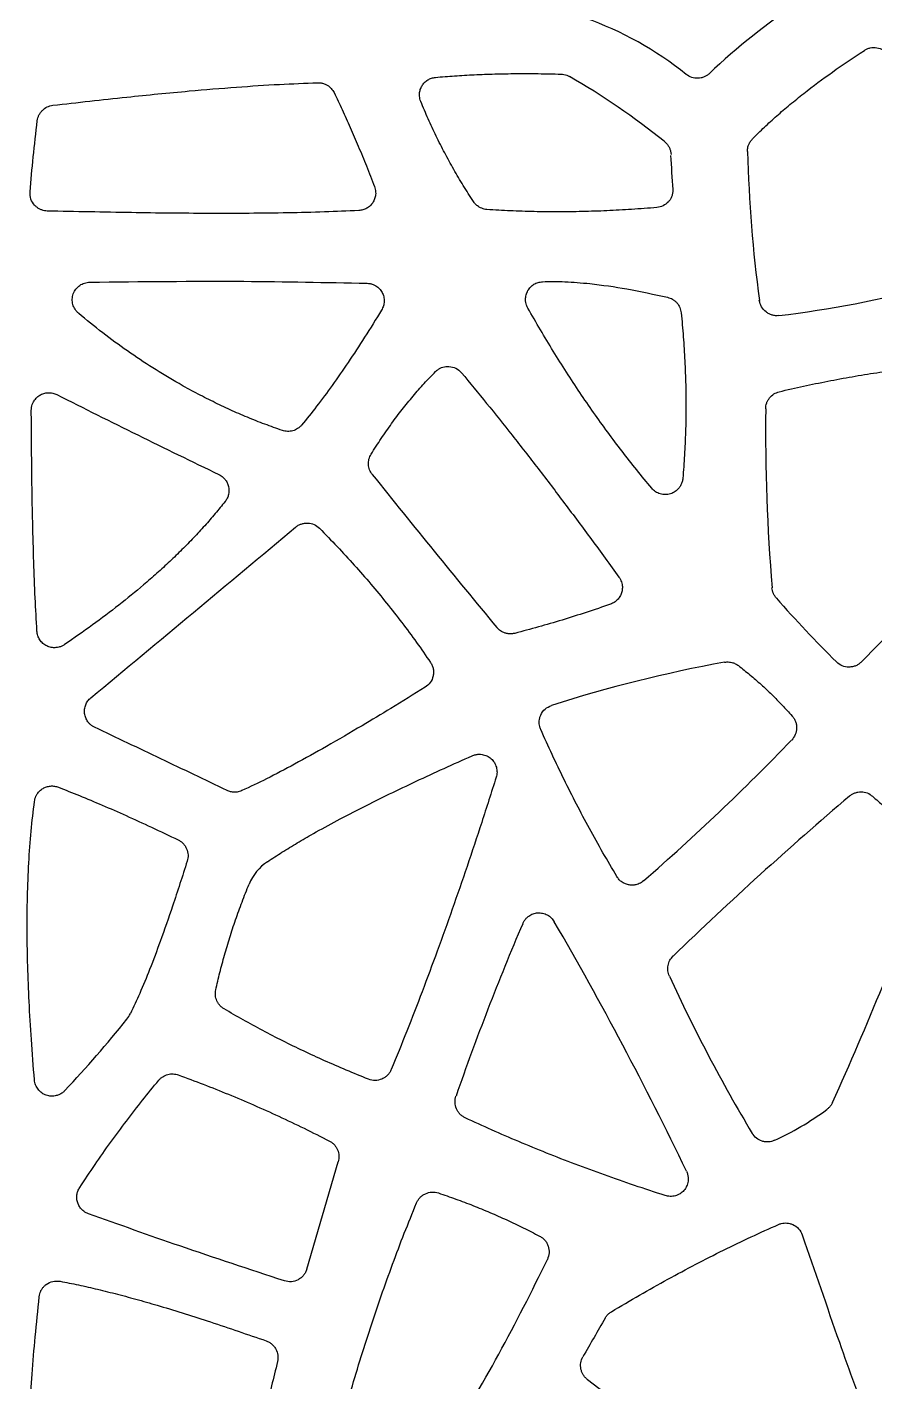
# Model space of a CAD drawing. Header units: millimetres. Extents: x -4 to 83, y 1 to 134.
# Drawn here: x 0.04 to 14.38, y 53.73 to 76.65 of the extents above; entities that cross this region are included whole.
import ezdxf

# ---------------------------------------------------------------- set-up
doc = ezdxf.new("R2010")
doc.units = ezdxf.units.MM

msp = doc.modelspace()

# ---------------------------------------------------------------- linework, layer by layer
at = {"color": 7, "linetype": 'Continuous', "lineweight": 25}
msp.add_line((4.776, 55.637), (5.308, 57.453), dxfattribs=at)
for centre, radius, start, end in [((7.543, 71.315), 5.817, 51.1427, 89.7809), ((2.594, 64.411), 13.185, 51.3974, 59.8434), ((36.334, 75.191), 24.113, 181.5485, 187.5478), ((-168.642, 62.883), 179.949, 3.50918, 3.69378), ((10.434, 90.835), 19.211, 276.9603, 284.7319), ((45.159, 69.82), 32.623, 179.3484, 184.6759), ((147.564, 182.28), 181.351, 218.62479, 219.679), ((-40.658, 119.513), 76.67, 315.64188, 318.70932), ((30.363, 82.59), 23.555, 221.4854, 225.0939), ((16.092, 42.663), 23.625, 100.3672, 107.6873), ((-15.324, 91.843), 39.292, 311.036, 316.0759), ((54.746, 15.684), 62.956, 130.38527, 134.04993), ((4.569, 61.835), 0.831, 123.4988, 157.7901), ((-35.079, 80.567), 53.527, 335.6016, 340.2027), ((50.466, 43.55), 45.703, 156.9016, 160.8223), ((-43.727, 30.885), 60.943, 25.68126, 30.1706), ((35.384, 71.774), 26.908, 204.5497, 210.9558), ((-14.255, 72.681), 20.491, 316.8108, 321.2757), ((1.329, 60.186), 0.516, 321.2206, 333.723), ((-22.99, 71.135), 35.335, 328.4428, 334.28), ((168.287, -36.492), 182.885, 150.05149, 150.2882), ((40.665, 94.459), 51.24, 232.5731, 236.8706)]:
    msp.add_arc(centre, radius, start, end, dxfattribs=at)
for points in [[(13.066, 77.053), (12.56, 76.701), (12.058, 76.311), (11.585, 75.861)], [(12.69, 57.815), (12.983, 57.949), (13.28, 58.123), (13.573, 58.338)]]:
    msp.add_open_spline(points, degree=3, dxfattribs=at)
for points, knots in [([(12.316, 74.758), (12.382, 74.823), (12.515, 74.955), (12.726, 75.146), (12.948, 75.337), (13.259, 75.588), (13.675, 75.899), (14.024, 76.132), (14.206, 76.252)], [0, 0, 0, 0, 0.114865, 0.232853, 0.35408, 0.47865, 0.729183, 1, 1, 1, 1]), ([(14.206, 76.252), (14.222, 76.262), (14.254, 76.28), (14.306, 76.296), (14.362, 76.302), (14.435, 76.296), (14.527, 76.267), (14.578, 76.214), (14.604, 76.187)], [0, 0, 0, 0, 0.126484, 0.249149, 0.372494, 0.500948, 0.750447, 1, 1, 1, 1]), ([(6.953, 75.796), (7.06, 75.805), (7.279, 75.823), (7.613, 75.842), (7.961, 75.855), (8.321, 75.86), (8.694, 75.86), (8.947, 75.854), (9.075, 75.851)], [0, 0, 0, 0, 0.152016, 0.309799, 0.473425, 0.642961, 0.818468, 1, 1, 1, 1]), ([(11.585, 75.861), (11.571, 75.849), (11.544, 75.826), (11.497, 75.801), (11.445, 75.785), (11.374, 75.776), (11.282, 75.786), (11.223, 75.825), (11.193, 75.845)], [0, 0, 0, 0, 0.126964, 0.250268, 0.374192, 0.502952, 0.751318, 1, 1, 1, 1]), ([(0.48, 75.323), (0.896, 75.37), (1.665, 75.458), (2.701, 75.56), (3.562, 75.63), (4.287, 75.679), (4.744, 75.696), (4.959, 75.704)], [0, 0, 0, 0, 0.279817, 0.515851, 0.694909, 0.856272, 1, 1, 1, 1]), ([(4.959, 75.704), (4.978, 75.704), (5.016, 75.703), (5.071, 75.688), (5.131, 75.659), (5.192, 75.611), (5.222, 75.562), (5.236, 75.537)], [0, 0, 0, 0, 0.166835, 0.331572, 0.500419, 0.749894, 1, 1, 1, 1]), ([(6.704, 75.385), (6.698, 75.4), (6.688, 75.429), (6.681, 75.475), (6.681, 75.53), (6.693, 75.591), (6.722, 75.655), (6.766, 75.711), (6.82, 75.754), (6.884, 75.785), (6.93, 75.792), (6.953, 75.796)], [0, 0, 0, 0, 0.084319, 0.166931, 0.249906, 0.375771, 0.502644, 0.624673, 0.752144, 0.874401, 1, 1, 1, 1]), ([(9.075, 75.851), (9.092, 75.85), (9.125, 75.848), (9.173, 75.834), (9.202, 75.819), (9.217, 75.811)], [0, 0, 0, 0, 0.334885, 0.665064, 1, 1, 1, 1]), ([(5.236, 75.537), (5.282, 75.442), (5.376, 75.247), (5.513, 74.945), (5.649, 74.627), (5.786, 74.293), (5.875, 74.064), (5.92, 73.948)], [0, 0, 0, 0, 0.183365, 0.374979, 0.574915, 0.783237, 1, 1, 1, 1]), ([(0.217, 75.062), (0.22, 75.078), (0.226, 75.111), (0.244, 75.157), (0.27, 75.2), (0.313, 75.25), (0.381, 75.302), (0.447, 75.316), (0.48, 75.323)], [0, 0, 0, 0, 0.125995, 0.249038, 0.372734, 0.500634, 0.750384, 1, 1, 1, 1]), ([(7.593, 73.695), (7.536, 73.785), (7.421, 73.964), (7.259, 74.239), (7.106, 74.518), (6.963, 74.802), (6.827, 75.091), (6.745, 75.287), (6.704, 75.385)], [0, 0, 0, 0, 0.166948, 0.333559, 0.5, 0.666441, 0.833052, 1, 1, 1, 1]), ([(0.095, 73.857), (0.112, 74.055), (0.146, 74.457), (0.193, 74.858), (0.217, 75.062)], [0, 0, 0, 0, 0.490374, 1, 1, 1, 1]), ([(10.82, 74.714), (10.833, 74.703), (10.86, 74.68), (10.891, 74.639), (10.915, 74.594), (10.931, 74.544), (10.934, 74.51), (10.936, 74.492)], [0, 0, 0, 0, 0.206685, 0.404196, 0.598266, 0.794932, 1, 1, 1, 1]), ([(12.229, 74.539), (12.229, 74.553), (12.23, 74.579), (12.237, 74.619), (12.252, 74.664), (12.276, 74.713), (12.303, 74.743), (12.316, 74.758)], [0, 0, 0, 0, 0.16617, 0.331927, 0.500326, 0.749951, 1, 1, 1, 1]), ([(0.386, 73.535), (0.37, 73.536), (0.337, 73.538), (0.291, 73.551), (0.247, 73.571), (0.207, 73.599), (0.154, 73.649), (0.098, 73.735), (0.096, 73.817), (0.095, 73.857)], [0, 0, 0, 0, 0.102066, 0.200466, 0.297966, 0.397409, 0.501478, 0.750765, 1, 1, 1, 1]), ([(5.92, 73.948), (5.926, 73.932), (5.936, 73.903), (5.941, 73.856), (5.94, 73.801), (5.926, 73.739), (5.894, 73.675), (5.848, 73.62), (5.791, 73.579), (5.726, 73.55), (5.679, 73.545), (5.655, 73.542)], [0, 0, 0, 0, 0.084242, 0.166632, 0.249277, 0.375407, 0.502603, 0.624431, 0.751825, 0.874288, 1, 1, 1, 1]), ([(10.965, 73.897), (10.965, 73.877), (10.965, 73.84), (10.952, 73.785), (10.928, 73.735), (10.882, 73.676), (10.807, 73.615), (10.733, 73.601), (10.696, 73.594)], [0, 0, 0, 0, 0.128811, 0.25179, 0.374092, 0.500955, 0.750186, 1, 1, 1, 1]), ([(7.823, 73.56), (7.808, 73.562), (7.778, 73.566), (7.734, 73.58), (7.685, 73.603), (7.635, 73.64), (7.607, 73.677), (7.593, 73.695)], [0, 0, 0, 0, 0.16623, 0.331612, 0.500132, 0.749971, 1, 1, 1, 1]), ([(10.696, 73.594), (10.554, 73.583), (10.272, 73.56), (9.852, 73.538), (9.436, 73.524), (9.026, 73.519), (8.62, 73.523), (8.22, 73.536), (7.955, 73.552), (7.823, 73.56)], [0, 0, 0, 0, 0.148402, 0.294846, 0.439395, 0.582115, 0.723074, 0.862344, 1, 1, 1, 1]), ([(5.655, 73.542), (5.462, 73.534), (5.062, 73.517), (4.443, 73.502), (3.785, 73.494), (2.903, 73.493), (1.766, 73.505), (0.861, 73.525), (0.386, 73.535)], [0, 0, 0, 0, 0.110179, 0.227713, 0.352622, 0.484922, 0.729677, 1, 1, 1, 1]), ([(0.917, 71.804), (0.905, 71.814), (0.883, 71.835), (0.855, 71.872), (0.833, 71.912), (0.813, 71.969), (0.803, 72.046), (0.821, 72.137), (0.865, 72.218), (0.933, 72.28), (1.015, 72.322), (1.075, 72.328), (1.106, 72.331)], [0, 0, 0, 0, 0.063643, 0.125992, 0.188484, 0.252544, 0.376897, 0.503415, 0.626237, 0.752372, 0.875051, 1, 1, 1, 1]), ([(1.106, 72.331), (1.974, 72.341), (3.537, 72.359), (5.099, 72.327), (5.794, 72.313)], [0, 0, 0, 0, 0.555337, 1, 1, 1, 1]), ([(5.794, 72.313), (5.812, 72.312), (5.846, 72.309), (5.896, 72.294), (5.951, 72.267), (6.006, 72.222), (6.052, 72.159), (6.08, 72.084), (6.087, 72.007), (6.077, 71.928), (6.053, 71.883), (6.041, 71.859)], [0, 0, 0, 0, 0.084504, 0.166656, 0.249043, 0.37592, 0.503211, 0.624747, 0.752636, 0.874444, 1, 1, 1, 1]), ([(8.515, 71.893), (8.507, 71.909), (8.492, 71.939), (8.479, 71.988), (8.474, 72.048), (8.483, 72.116), (8.511, 72.188), (8.557, 72.25), (8.616, 72.297), (8.687, 72.33), (8.737, 72.336), (8.763, 72.339)], [0, 0, 0, 0, 0.084497, 0.166584, 0.248749, 0.37542, 0.503098, 0.623481, 0.750011, 0.873518, 1, 1, 1, 1]), ([(8.763, 72.339), (8.825, 72.34), (8.951, 72.344), (9.146, 72.339), (9.351, 72.327), (9.702, 72.294), (10.214, 72.22), (10.649, 72.125), (10.878, 72.075)], [0, 0, 0, 0, 0.086403, 0.177616, 0.273776, 0.375002, 0.671282, 1, 1, 1, 1]), ([(10.878, 72.075), (10.893, 72.071), (10.923, 72.063), (10.964, 72.042), (11.002, 72.015), (11.046, 71.972), (11.091, 71.906), (11.102, 71.845), (11.108, 71.814)], [0, 0, 0, 0, 0.125838, 0.249162, 0.373084, 0.500668, 0.750134, 1, 1, 1, 1]), ([(12.762, 71.766), (12.742, 71.765), (12.704, 71.762), (12.646, 71.772), (12.592, 71.794), (12.527, 71.836), (12.457, 71.909), (12.438, 71.985), (12.429, 72.024)], [0, 0, 0, 0, 0.126722, 0.249141, 0.372274, 0.501058, 0.750575, 1, 1, 1, 1]), ([(4.362, 69.823), (4.263, 69.858), (4.064, 69.927), (3.77, 70.044), (3.478, 70.171), (3.188, 70.309), (2.899, 70.456), (2.558, 70.644), (2.169, 70.877), (1.739, 71.165), (1.319, 71.472), (1.051, 71.693), (0.917, 71.804)], [0, 0, 0, 0, 0.078654, 0.15779, 0.237492, 0.31784, 0.398914, 0.48079, 0.609847, 0.739216, 0.869175, 1, 1, 1, 1]), ([(6.041, 71.859), (5.946, 71.705), (5.762, 71.407), (5.483, 70.982), (5.212, 70.592), (4.951, 70.238), (4.773, 70.019), (4.687, 69.914)], [0, 0, 0, 0, 0.228948, 0.443268, 0.643096, 0.828603, 1, 1, 1, 1]), ([(10.609, 68.846), (10.524, 68.949), (10.353, 69.154), (10.106, 69.471), (9.863, 69.794), (9.625, 70.126), (9.392, 70.464), (9.165, 70.81), (8.943, 71.164), (8.725, 71.525), (8.585, 71.77), (8.515, 71.893)], [0, 0, 0, 0, 0.107816, 0.216341, 0.325626, 0.435721, 0.546673, 0.658532, 0.771342, 0.88515, 1, 1, 1, 1]), ([(11.108, 71.814), (11.12, 71.678), (11.146, 71.407), (11.171, 71.002), (11.186, 70.598), (11.19, 70.198), (11.183, 69.801), (11.166, 69.406), (11.146, 69.144), (11.135, 69.013)], [0, 0, 0, 0, 0.146122, 0.290989, 0.4347, 0.577353, 0.719051, 0.859898, 1, 1, 1, 1]), ([(5.864, 69.422), (5.92, 69.511), (6.032, 69.686), (6.208, 69.939), (6.387, 70.178), (6.571, 70.404), (6.758, 70.618), (6.888, 70.752), (6.953, 70.818)], [0, 0, 0, 0, 0.178021, 0.351196, 0.51974, 0.683884, 0.84388, 1, 1, 1, 1]), ([(6.953, 70.818), (6.965, 70.829), (6.99, 70.852), (7.032, 70.877), (7.078, 70.895), (7.127, 70.904), (7.202, 70.906), (7.304, 70.885), (7.364, 70.827), (7.394, 70.797)], [0, 0, 0, 0, 0.102357, 0.200806, 0.298237, 0.397626, 0.501781, 0.75107, 1, 1, 1, 1]), ([(12.767, 70.478), (12.903, 70.51), (13.176, 70.573), (13.587, 70.657), (14, 70.734), (14.415, 70.801), (14.83, 70.86), (15.109, 70.892), (15.248, 70.908)], [0, 0, 0, 0, 0.166791, 0.333433, 0.5, 0.666567, 0.833209, 1, 1, 1, 1]), ([(7.394, 70.797), (7.535, 70.626), (7.823, 70.276), (8.254, 69.736), (8.694, 69.172), (9.141, 68.584), (9.597, 67.972), (9.901, 67.554), (10.056, 67.342)], [0, 0, 0, 0, 0.152948, 0.311354, 0.475242, 0.644632, 0.819546, 1, 1, 1, 1]), ([(0.115, 70.161), (0.116, 70.178), (0.117, 70.212), (0.13, 70.261), (0.154, 70.315), (0.195, 70.371), (0.255, 70.42), (0.326, 70.452), (0.401, 70.464), (0.479, 70.459), (0.525, 70.439), (0.549, 70.429)], [0, 0, 0, 0, 0.084195, 0.166149, 0.248313, 0.374962, 0.50212, 0.624015, 0.752227, 0.874395, 1, 1, 1, 1]), ([(0.549, 70.429), (1.004, 70.2), (1.914, 69.743), (2.831, 69.299), (3.29, 69.077)], [0, 0, 0, 0, 0.499821, 1, 1, 1, 1]), ([(12.537, 70.191), (12.538, 70.207), (12.54, 70.24), (12.553, 70.288), (12.574, 70.333), (12.611, 70.388), (12.672, 70.446), (12.735, 70.467), (12.767, 70.478)], [0, 0, 0, 0, 0.125989, 0.249085, 0.372848, 0.500784, 0.750295, 1, 1, 1, 1]), ([(0.211, 66.429), (0.2, 66.616), (0.179, 67.006), (0.156, 67.614), (0.137, 68.338), (0.122, 69.192), (0.118, 69.828), (0.115, 70.161)], [0, 0, 0, 0, 0.150468, 0.313407, 0.488842, 0.732669, 1, 1, 1, 1]), ([(4.687, 69.914), (4.677, 69.903), (4.657, 69.881), (4.621, 69.854), (4.582, 69.832), (4.525, 69.812), (4.449, 69.801), (4.391, 69.815), (4.362, 69.823)], [0, 0, 0, 0, 0.125609, 0.248984, 0.373039, 0.500642, 0.750268, 1, 1, 1, 1]), ([(5.884, 69.078), (5.875, 69.09), (5.857, 69.115), (5.837, 69.156), (5.824, 69.201), (5.816, 69.261), (5.821, 69.34), (5.85, 69.395), (5.864, 69.422)], [0, 0, 0, 0, 0.125713, 0.249051, 0.373078, 0.500811, 0.750117, 1, 1, 1, 1]), ([(3.29, 69.077), (3.303, 69.07), (3.329, 69.056), (3.364, 69.028), (3.399, 68.991), (3.431, 68.94), (3.462, 68.855), (3.461, 68.762), (3.433, 68.676), (3.407, 68.639), (3.394, 68.621)], [0, 0, 0, 0, 0.083145, 0.164635, 0.246318, 0.371886, 0.498988, 0.745817, 0.873453, 1, 1, 1, 1]), ([(11.135, 69.013), (11.133, 68.993), (11.127, 68.954), (11.105, 68.899), (11.068, 68.841), (11.01, 68.785), (10.929, 68.747), (10.84, 68.732), (10.753, 68.747), (10.67, 68.783), (10.629, 68.825), (10.609, 68.846)], [0, 0, 0, 0, 0.083889, 0.166446, 0.250849, 0.375532, 0.502223, 0.625465, 0.752264, 0.875056, 1, 1, 1, 1]), ([(3.394, 68.621), (3.338, 68.552), (3.226, 68.413), (3.048, 68.209), (2.861, 68.006), (2.663, 67.804), (2.456, 67.604), (2.239, 67.405), (1.955, 67.157), (1.594, 66.862), (1.148, 66.525), (0.836, 66.31), (0.677, 66.2)], [0, 0, 0, 0, 0.072567, 0.146611, 0.222203, 0.299405, 0.378279, 0.458882, 0.541267, 0.688257, 0.841099, 1, 1, 1, 1]), ([(1.123, 65.302), (1.701, 65.782), (2.857, 66.741), (4.01, 67.705), (4.586, 68.187)], [0, 0, 0, 0, 0.500097, 1, 1, 1, 1]), ([(4.586, 68.187), (4.601, 68.198), (4.63, 68.22), (4.681, 68.242), (4.735, 68.255), (4.809, 68.258), (4.904, 68.239), (4.961, 68.192), (4.99, 68.168)], [0, 0, 0, 0, 0.126412, 0.249045, 0.372425, 0.501001, 0.750542, 1, 1, 1, 1]), ([(4.99, 68.168), (5.09, 68.065), (5.29, 67.861), (5.579, 67.546), (5.858, 67.227), (6.126, 66.903), (6.384, 66.574), (6.632, 66.241), (6.789, 66.013), (6.867, 65.9)], [0, 0, 0, 0, 0.146027, 0.290834, 0.434515, 0.577171, 0.718901, 0.85981, 1, 1, 1, 1]), ([(10.056, 67.342), (10.064, 67.329), (10.081, 67.303), (10.099, 67.26), (10.112, 67.208), (10.115, 67.145), (10.102, 67.076), (10.073, 67.012), (10.03, 66.957), (9.977, 66.912), (9.934, 66.894), (9.913, 66.885)], [0, 0, 0, 0, 0.083973, 0.166074, 0.248325, 0.374724, 0.502349, 0.624333, 0.7518, 0.874288, 1, 1, 1, 1]), ([(12.718, 66.987), (12.708, 66.999), (12.688, 67.024), (12.666, 67.067), (12.65, 67.113), (12.646, 67.144), (12.644, 67.16)], [0, 0, 0, 0, 0.248986, 0.499959, 0.749584, 1, 1, 1, 1]), ([(9.913, 66.885), (9.776, 66.837), (9.504, 66.744), (9.097, 66.616), (8.695, 66.497), (8.428, 66.426), (8.295, 66.391)], [0, 0, 0, 0, 0.256873, 0.509086, 0.756755, 1, 1, 1, 1]), ([(8.295, 66.391), (8.277, 66.388), (8.24, 66.38), (8.183, 66.383), (8.119, 66.397), (8.05, 66.429), (8.01, 66.47), (7.991, 66.49)], [0, 0, 0, 0, 0.166716, 0.331459, 0.500263, 0.750065, 1, 1, 1, 1]), ([(0.677, 66.2), (0.662, 66.19), (0.632, 66.172), (0.582, 66.155), (0.522, 66.146), (0.451, 66.15), (0.375, 66.175), (0.309, 66.219), (0.258, 66.279), (0.221, 66.351), (0.214, 66.403), (0.211, 66.429)], [0, 0, 0, 0, 0.084252, 0.166152, 0.248297, 0.374736, 0.501471, 0.623282, 0.751468, 0.873816, 1, 1, 1, 1]), ([(6.867, 65.9), (6.878, 65.882), (6.898, 65.848), (6.916, 65.79), (6.921, 65.73), (6.911, 65.65), (6.873, 65.552), (6.809, 65.503), (6.777, 65.478)], [0, 0, 0, 0, 0.126973, 0.249205, 0.372075, 0.500883, 0.750652, 1, 1, 1, 1]), ([(11.841, 65.902), (11.855, 65.904), (11.882, 65.908), (11.924, 65.906), (11.972, 65.898), (12.025, 65.88), (12.06, 65.857), (12.077, 65.845)], [0, 0, 0, 0, 0.166163, 0.331858, 0.500363, 0.750178, 1, 1, 1, 1]), ([(12.077, 65.845), (12.142, 65.793), (12.272, 65.691), (12.46, 65.527), (12.641, 65.356), (12.817, 65.179), (12.929, 65.055), (12.984, 64.992)], [0, 0, 0, 0, 0.199439, 0.39886, 0.598562, 0.798844, 1, 1, 1, 1]), ([(14.159, 65.91), (14.145, 65.896), (14.116, 65.87), (14.064, 65.842), (14.007, 65.824), (13.929, 65.817), (13.827, 65.832), (13.766, 65.882), (13.735, 65.907)], [0, 0, 0, 0, 0.126754, 0.249107, 0.372218, 0.501157, 0.750649, 1, 1, 1, 1]), ([(6.777, 65.478), (6.584, 65.359), (6.23, 65.14), (5.675, 64.806), (5.133, 64.489), (4.594, 64.189), (4.118, 63.937), (3.817, 63.796), (3.678, 63.73)], [0, 0, 0, 0, 0.190932, 0.350858, 0.546305, 0.719578, 0.870765, 1, 1, 1, 1]), ([(1.186, 64.801), (1.171, 64.809), (1.142, 64.825), (1.104, 64.857), (1.066, 64.901), (1.033, 64.96), (1.014, 65.034), (1.014, 65.11), (1.033, 65.183), (1.069, 65.25), (1.105, 65.284), (1.123, 65.302)], [0, 0, 0, 0, 0.084092, 0.166057, 0.248254, 0.374903, 0.502149, 0.624168, 0.752236, 0.874299, 1, 1, 1, 1]), ([(8.732, 64.766), (8.726, 64.782), (8.713, 64.813), (8.705, 64.862), (8.705, 64.912), (8.715, 64.961), (8.74, 65.032), (8.798, 65.12), (8.876, 65.154), (8.914, 65.171)], [0, 0, 0, 0, 0.102336, 0.200681, 0.297977, 0.397258, 0.501383, 0.750788, 1, 1, 1, 1]), ([(12.984, 64.992), (12.996, 64.978), (13.02, 64.95), (13.044, 64.899), (13.058, 64.844), (13.062, 64.769), (13.046, 64.674), (13, 64.615), (12.977, 64.586)], [0, 0, 0, 0, 0.125549, 0.248219, 0.372969, 0.504522, 0.752129, 1, 1, 1, 1]), ([(3.426, 63.733), (3.053, 63.912), (2.307, 64.27), (1.56, 64.624), (1.186, 64.801)], [0, 0, 0, 0, 0.499725, 1, 1, 1, 1]), ([(10.02, 62.277), (9.941, 62.411), (9.782, 62.68), (9.555, 63.088), (9.336, 63.501), (9.126, 63.918), (8.923, 64.339), (8.796, 64.624), (8.732, 64.766)], [0, 0, 0, 0, 0.166786, 0.333428, 0.5, 0.666572, 0.833214, 1, 1, 1, 1]), ([(4.11, 62.528), (4.192, 62.582), (4.358, 62.69), (4.617, 62.848), (4.927, 63.028), (5.297, 63.231), (5.875, 63.53), (6.48, 63.822), (7.097, 64.108), (7.414, 64.249), (7.572, 64.319)], [0, 0, 0, 0, 0.074935, 0.152608, 0.23306, 0.35022, 0.477605, 0.733406, 0.866393, 1, 1, 1, 1]), ([(7.572, 64.319), (7.59, 64.326), (7.626, 64.34), (7.683, 64.347), (7.749, 64.343), (7.824, 64.321), (7.896, 64.274), (7.952, 64.207), (7.985, 64.127), (7.998, 64.04), (7.985, 63.984), (7.978, 63.956)], [0, 0, 0, 0, 0.083484, 0.165593, 0.24933, 0.374372, 0.499694, 0.622177, 0.750163, 0.873826, 1, 1, 1, 1]), ([(7.978, 63.956), (7.897, 63.701), (7.737, 63.197), (7.489, 62.453), (7.239, 61.728), (6.986, 61.021), (6.729, 60.334), (6.471, 59.666), (6.293, 59.229), (6.205, 59.013)], [0, 0, 0, 0, 0.152633, 0.301975, 0.448043, 0.590857, 0.730439, 0.866812, 1, 1, 1, 1]), ([(0.169, 63.547), (0.171, 63.562), (0.176, 63.592), (0.192, 63.635), (0.218, 63.681), (0.258, 63.729), (0.312, 63.769), (0.374, 63.797), (0.44, 63.81), (0.508, 63.809), (0.551, 63.795), (0.573, 63.789)], [0, 0, 0, 0, 0.083297, 0.167037, 0.253406, 0.37876, 0.504846, 0.626317, 0.75271, 0.874683, 1, 1, 1, 1]), ([(0.573, 63.789), (0.692, 63.742), (0.94, 63.644), (1.322, 63.483), (1.727, 63.305), (2.155, 63.109), (2.448, 62.969), (2.598, 62.897)], [0, 0, 0, 0, 0.174072, 0.361051, 0.561, 0.773969, 1, 1, 1, 1]), ([(3.678, 63.73), (3.665, 63.725), (3.638, 63.714), (3.595, 63.705), (3.545, 63.702), (3.486, 63.709), (3.446, 63.725), (3.426, 63.733)], [0, 0, 0, 0, 0.166444, 0.331994, 0.500215, 0.749944, 1, 1, 1, 1]), ([(0.169, 58.837), (0.151, 59.065), (0.116, 59.506), (0.078, 60.149), (0.053, 60.75), (0.043, 61.341), (0.048, 61.923), (0.07, 62.498), (0.107, 63.035), (0.149, 63.38), (0.169, 63.547)], [0, 0, 0, 0, 0.145243, 0.281614, 0.409159, 0.527931, 0.657418, 0.779171, 0.893315, 1, 1, 1, 1]), ([(13.955, 63.638), (13.969, 63.649), (13.997, 63.671), (14.045, 63.693), (14.097, 63.707), (14.168, 63.712), (14.259, 63.698), (14.317, 63.656), (14.346, 63.635)], [0, 0, 0, 0, 0.126282, 0.249105, 0.372627, 0.500941, 0.750206, 1, 1, 1, 1]), ([(14.346, 63.635), (14.407, 63.58), (14.53, 63.47), (14.71, 63.297), (14.887, 63.116), (15.061, 62.928), (15.174, 62.798), (15.231, 62.733)], [0, 0, 0, 0, 0.194829, 0.392077, 0.591913, 0.794502, 1, 1, 1, 1]), ([(2.598, 62.897), (2.614, 62.889), (2.645, 62.872), (2.685, 62.837), (2.719, 62.795), (2.752, 62.731), (2.776, 62.642), (2.761, 62.572), (2.753, 62.537)], [0, 0, 0, 0, 0.126273, 0.249068, 0.372567, 0.500888, 0.750477, 1, 1, 1, 1]), ([(2.753, 62.537), (2.671, 62.284), (2.525, 61.83), (2.313, 61.219), (2.127, 60.726), (1.961, 60.317), (1.845, 60.071), (1.791, 59.958)], [0, 0, 0, 0, 0.289821, 0.519779, 0.703656, 0.863665, 1, 1, 1, 1]), ([(3.236, 60.359), (3.258, 60.457), (3.303, 60.654), (3.382, 60.949), (3.471, 61.246), (3.57, 61.546), (3.679, 61.848), (3.759, 62.048), (3.8, 62.149)], [0, 0, 0, 0, 0.160071, 0.322585, 0.487694, 0.655543, 0.826268, 1, 1, 1, 1]), ([(10.473, 62.205), (10.461, 62.196), (10.439, 62.178), (10.4, 62.157), (10.352, 62.14), (10.294, 62.13), (10.23, 62.133), (10.167, 62.15), (10.109, 62.18), (10.058, 62.222), (10.033, 62.259), (10.02, 62.277)], [0, 0, 0, 0, 0.08461, 0.168219, 0.252684, 0.37562, 0.50013, 0.621704, 0.74758, 0.872348, 1, 1, 1, 1]), ([(8.427, 61.48), (8.435, 61.497), (8.451, 61.53), (8.486, 61.573), (8.535, 61.615), (8.601, 61.65), (8.683, 61.667), (8.767, 61.66), (8.844, 61.631), (8.914, 61.582), (8.945, 61.536), (8.96, 61.513)], [0, 0, 0, 0, 0.084613, 0.166689, 0.249129, 0.375437, 0.50157, 0.62324, 0.751618, 0.873626, 1, 1, 1, 1]), ([(10.909, 60.594), (10.903, 60.608), (10.892, 60.637), (10.883, 60.682), (10.881, 60.728), (10.888, 60.789), (10.912, 60.863), (10.953, 60.91), (10.973, 60.933)], [0, 0, 0, 0, 0.125722, 0.249049, 0.37303, 0.500662, 0.750229, 1, 1, 1, 1]), ([(3.376, 60.038), (3.363, 60.047), (3.337, 60.064), (3.304, 60.096), (3.276, 60.134), (3.247, 60.189), (3.224, 60.266), (3.232, 60.328), (3.236, 60.359)], [0, 0, 0, 0, 0.125855, 0.249167, 0.373082, 0.500701, 0.750081, 1, 1, 1, 1]), ([(5.818, 58.849), (5.693, 58.9), (5.444, 59), (5.078, 59.16), (4.72, 59.324), (4.371, 59.494), (4.031, 59.67), (3.699, 59.85), (3.483, 59.976), (3.376, 60.038)], [0, 0, 0, 0, 0.149131, 0.296056, 0.440841, 0.583554, 0.724268, 0.863057, 1, 1, 1, 1]), ([(2.271, 58.831), (2.282, 58.843), (2.302, 58.865), (2.339, 58.892), (2.379, 58.914), (2.436, 58.934), (2.514, 58.945), (2.573, 58.929), (2.602, 58.921)], [0, 0, 0, 0, 0.12578, 0.249155, 0.373124, 0.500647, 0.750117, 1, 1, 1, 1]), ([(2.602, 58.921), (2.743, 58.869), (3.027, 58.764), (3.452, 58.594), (3.877, 58.414), (4.304, 58.222), (4.732, 58.019), (5.015, 57.875), (5.158, 57.803)], [0, 0, 0, 0, 0.161751, 0.325364, 0.49092, 0.658495, 0.828164, 1, 1, 1, 1]), ([(6.205, 59.013), (6.197, 58.995), (6.18, 58.96), (6.143, 58.915), (6.098, 58.878), (6.03, 58.842), (5.931, 58.817), (5.856, 58.838), (5.818, 58.849)], [0, 0, 0, 0, 0.126699, 0.249122, 0.37228, 0.501098, 0.750533, 1, 1, 1, 1]), ([(0.684, 58.657), (0.671, 58.644), (0.643, 58.618), (0.593, 58.589), (0.53, 58.566), (0.453, 58.557), (0.368, 58.573), (0.289, 58.613), (0.228, 58.675), (0.183, 58.751), (0.173, 58.808), (0.169, 58.837)], [0, 0, 0, 0, 0.083298, 0.165224, 0.248785, 0.373675, 0.499019, 0.621767, 0.749934, 0.873705, 1, 1, 1, 1]), ([(0.934, 57.016), (1.02, 57.146), (1.19, 57.403), (1.453, 57.778), (1.721, 58.141), (1.992, 58.492), (2.179, 58.719), (2.271, 58.831)], [0, 0, 0, 0, 0.206503, 0.409647, 0.609537, 0.806283, 1, 1, 1, 1]), ([(7.455, 58.195), (7.439, 58.204), (7.406, 58.221), (7.365, 58.257), (7.331, 58.3), (7.297, 58.365), (7.273, 58.456), (7.291, 58.528), (7.299, 58.564)], [0, 0, 0, 0, 0.126408, 0.249114, 0.372519, 0.500957, 0.750514, 1, 1, 1, 1]), ([(13.668, 58.456), (13.66, 58.441), (13.645, 58.411), (13.612, 58.371), (13.586, 58.349), (13.573, 58.338)], [0, 0, 0, 0, 0.334993, 0.665008, 1, 1, 1, 1]), ([(10.835, 56.881), (10.662, 56.938), (10.319, 57.05), (9.812, 57.227), (9.317, 57.409), (8.834, 57.597), (8.363, 57.79), (7.904, 57.988), (7.604, 58.126), (7.455, 58.195)], [0, 0, 0, 0, 0.150562, 0.298482, 0.443801, 0.586564, 0.726818, 0.864613, 1, 1, 1, 1]), ([(5.158, 57.803), (5.173, 57.794), (5.203, 57.777), (5.241, 57.743), (5.272, 57.702), (5.304, 57.641), (5.328, 57.555), (5.315, 57.487), (5.308, 57.453)], [0, 0, 0, 0, 0.126103, 0.24902, 0.372636, 0.500772, 0.750443, 1, 1, 1, 1]), ([(12.69, 57.815), (12.673, 57.808), (12.639, 57.795), (12.586, 57.787), (12.531, 57.788), (12.46, 57.804), (12.375, 57.844), (12.331, 57.904), (12.309, 57.933)], [0, 0, 0, 0, 0.126204, 0.248767, 0.372038, 0.500292, 0.750179, 1, 1, 1, 1]), ([(11.196, 57.295), (11.204, 57.277), (11.219, 57.24), (11.228, 57.181), (11.225, 57.113), (11.204, 57.037), (11.157, 56.965), (11.092, 56.908), (11.011, 56.874), (10.922, 56.86), (10.864, 56.874), (10.835, 56.881)], [0, 0, 0, 0, 0.085693, 0.169878, 0.25589, 0.377708, 0.500706, 0.620844, 0.745643, 0.871585, 1, 1, 1, 1]), ([(1.082, 56.572), (1.068, 56.578), (1.041, 56.589), (1.003, 56.613), (0.964, 56.648), (0.927, 56.696), (0.898, 56.758), (0.883, 56.824), (0.885, 56.891), (0.901, 56.958), (0.923, 56.997), (0.934, 57.016)], [0, 0, 0, 0, 0.083889, 0.166038, 0.248339, 0.374604, 0.502254, 0.624351, 0.751707, 0.874257, 1, 1, 1, 1]), ([(6.631, 56.755), (6.639, 56.772), (6.655, 56.806), (6.69, 56.849), (6.733, 56.885), (6.798, 56.922), (6.891, 56.949), (6.965, 56.933), (7.001, 56.924)], [0, 0, 0, 0, 0.126546, 0.249191, 0.372536, 0.501109, 0.750483, 1, 1, 1, 1]), ([(7.001, 56.924), (7.099, 56.891), (7.296, 56.824), (7.586, 56.714), (7.873, 56.596), (8.157, 56.47), (8.438, 56.337), (8.622, 56.242), (8.714, 56.194)], [0, 0, 0, 0, 0.166877, 0.333502, 0.5, 0.666498, 0.833123, 1, 1, 1, 1]), ([(5.345, 52.945), (5.398, 53.138), (5.503, 53.519), (5.672, 54.085), (5.848, 54.64), (6.032, 55.184), (6.224, 55.718), (6.422, 56.241), (6.562, 56.584), (6.631, 56.755)], [0, 0, 0, 0, 0.148645, 0.295284, 0.439961, 0.582722, 0.723615, 0.86269, 1, 1, 1, 1]), ([(4.396, 55.437), (3.806, 55.631), (2.697, 55.997), (1.597, 56.389), (1.082, 56.572)], [0, 0, 0, 0, 0.531832, 1, 1, 1, 1]), ([(9.927, 54.916), (10.086, 55.01), (10.401, 55.198), (10.877, 55.465), (11.35, 55.718), (11.82, 55.957), (12.286, 56.182), (12.599, 56.322), (12.754, 56.391)], [0, 0, 0, 0, 0.174057, 0.34506, 0.513081, 0.678192, 0.840471, 1, 1, 1, 1]), ([(12.754, 56.391), (12.77, 56.397), (12.8, 56.409), (12.849, 56.417), (12.898, 56.417), (12.947, 56.408), (13.017, 56.384), (13.104, 56.327), (13.139, 56.252), (13.157, 56.214)], [0, 0, 0, 0, 0.102231, 0.2006, 0.29797, 0.397292, 0.50135, 0.750819, 1, 1, 1, 1]), ([(8.714, 56.194), (8.731, 56.185), (8.764, 56.165), (8.804, 56.125), (8.837, 56.078), (8.867, 56.007), (8.884, 55.909), (8.857, 55.837), (8.844, 55.8)], [0, 0, 0, 0, 0.126686, 0.249182, 0.372334, 0.500916, 0.750497, 1, 1, 1, 1]), ([(13.157, 56.214), (13.364, 55.609), (13.736, 54.523), (14.124, 53.443), (14.296, 52.964)], [0, 0, 0, 0, 0.556611, 1, 1, 1, 1]), ([(4.776, 55.637), (4.769, 55.618), (4.756, 55.58), (4.723, 55.53), (4.68, 55.488), (4.613, 55.445), (4.514, 55.411), (4.436, 55.428), (4.396, 55.437)], [0, 0, 0, 0, 0.126754, 0.248989, 0.372012, 0.501033, 0.750764, 1, 1, 1, 1]), ([(0.249, 55.168), (0.252, 55.185), (0.256, 55.217), (0.273, 55.264), (0.297, 55.306), (0.329, 55.344), (0.385, 55.393), (0.477, 55.441), (0.56, 55.435), (0.602, 55.431)], [0, 0, 0, 0, 0.102232, 0.20061, 0.297999, 0.397344, 0.501428, 0.750682, 1, 1, 1, 1]), ([(0.602, 55.431), (0.706, 55.411), (0.919, 55.369), (1.243, 55.295), (1.581, 55.211), (1.933, 55.116), (2.457, 54.964), (3.179, 54.737), (3.774, 54.531), (4.088, 54.423)], [0, 0, 0, 0, 0.087422, 0.179066, 0.274977, 0.375197, 0.47976, 0.725632, 1, 1, 1, 1]), ([(0.083, 53.272), (0.098, 53.469), (0.127, 53.876), (0.183, 54.508), (0.227, 54.943), (0.249, 55.168)], [0, 0, 0, 0, 0.310943, 0.644262, 1, 1, 1, 1]), ([(9.822, 54.809), (9.831, 54.823), (9.849, 54.851), (9.885, 54.887), (9.913, 54.906), (9.927, 54.916)], [0, 0, 0, 0, 0.334899, 0.664979, 1, 1, 1, 1]), ([(4.088, 54.423), (4.105, 54.416), (4.139, 54.402), (4.183, 54.37), (4.222, 54.331), (4.262, 54.27), (4.295, 54.181), (4.285, 54.109), (4.28, 54.072)], [0, 0, 0, 0, 0.126399, 0.249107, 0.372519, 0.500958, 0.750422, 1, 1, 1, 1]), ([(9.524, 53.768), (9.51, 53.78), (9.483, 53.803), (9.451, 53.845), (9.427, 53.893), (9.407, 53.962), (9.401, 54.055), (9.431, 54.12), (9.446, 54.153)], [0, 0, 0, 0, 0.126239, 0.248992, 0.372462, 0.500784, 0.750541, 1, 1, 1, 1]), ([(4.28, 54.072), (4.247, 53.935), (4.18, 53.657), (4.071, 53.237), (3.993, 52.956), (3.953, 52.814)], [0, 0, 0, 0, 0.325927, 0.659237, 1, 1, 1, 1])]:
    msp.add_open_spline(points, degree=3, knots=knots, dxfattribs=at)

doc.saveas('drawing.dxf')
